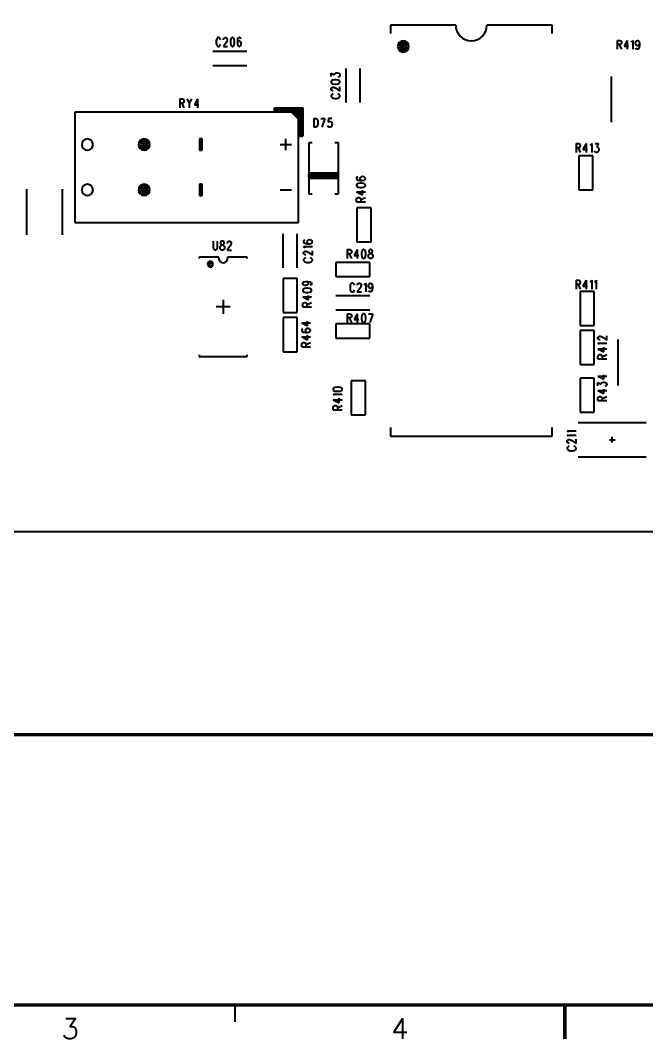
# Model space of a CAD drawing. Extents: x 295 to 953, y 10 to 290.
# Drawn here: x 606.5 to 699.1, y 9.8 to 160.6 of the extents above; entities that cross this region are included whole.
import ezdxf
from ezdxf.enums import TextEntityAlignment as Align

# ---------------------------------------------------------------- set-up
doc = ezdxf.new("R2010")
doc.units = 0
doc.header["$LTSCALE"] = 5
doc.header["$MEASUREMENT"] = 0
doc.layers.get('0').update_dxf_attribs({"linetype": 'CONTINUOUS', "lineweight": 25})
for name, color, linetype in [('COMP-SILK_GB', 6, 'CONTINUOUS'), ('문자', 4, 'CONTINUOUS'), ('테두리', 3, 'CONTINUOUS')]:
    doc.layers.add(name, color=color, linetype=linetype)
doc.styles.get("Standard").update_dxf_attribs({"font": 'simplex.shx'})

# ---------------------------------------------------------------- blocks, each defined once
blk = doc.blocks.new('C')
at = {"layer": '테두리'}
for points, const_width in [([(15, 285), (15, 15), (405, 15), (405, 285), (15, 285)], 0.5), ([(15, 55), (405, 55)], 0.5), ([(161.25, 12.5), (161.25, 15)], 0.3), ([(210, 10), (210, 15)], 0.5)]:
    blk.add_lwpolyline(points, dxfattribs=dict(at, const_width=const_width))
at = {"layer": '문자'}
for s, p in [('3', (136.88, 11.5)), ('4', (185.62, 11.5))]:
    blk.add_text(s, height=3, dxfattribs=at).set_placement(p, align=Align.MIDDLE)

msp = doc.modelspace()

# ---------------------------------------------------------------- linework, layer by layer
at = {"layer": 'COMP-SILK_GB', "color": 7}
for p, q in [((670.85, 159.92), (661.21, 159.92)), ((661.21, 159.92), (661.21, 158.66)), ((685.09, 159.92), (675.46, 159.92)), ((685.09, 158.66), (685.09, 159.92)), ((635.46, 157.76), (635.42, 157.58)), ((635.42, 157.58), (635.42, 157.27)), ((635.42, 157.27), (635.46, 157.08)), ((635.51, 157.89), (635.46, 157.76)), ((635.46, 157.08), (635.51, 156.96)), ((635.6, 158.01), (635.51, 157.89)), ((635.51, 156.96), (635.6, 156.84)), ((635.69, 158.07), (635.6, 158.01)), ((635.87, 158.07), (635.69, 158.07)), ((635.96, 158.01), (635.87, 158.07)), ((636.05, 157.89), (635.96, 158.01)), ((635.96, 156.84), (636.05, 156.96)), ((636.09, 157.76), (636.05, 157.89)), ((636.05, 156.96), (636.09, 157.08)), ((636.95, 157.39), (636.5, 156.78)), ((636.54, 157.83), (636.59, 157.95)), ((636.54, 157.76), (636.54, 157.83)), ((636.59, 157.95), (636.63, 158.01)), ((636.63, 158.01), (636.72, 158.07)), ((636.72, 158.07), (636.9, 158.07)), ((636.9, 158.07), (636.99, 158.01)), ((637.04, 157.58), (636.95, 157.39)), ((636.99, 158.01), (637.04, 157.95)), ((637.04, 157.95), (637.08, 157.83)), ((637.08, 157.7), (637.04, 157.58)), ((637.08, 157.83), (637.08, 157.7)), ((637.58, 157.83), (637.53, 157.52)), ((637.53, 157.52), (637.53, 157.33)), ((637.53, 157.33), (637.58, 157.02)), ((637.67, 158.01), (637.58, 157.83)), ((637.58, 157.02), (637.67, 156.84)), ((637.8, 158.07), (637.67, 158.01)), ((637.89, 158.07), (637.8, 158.07)), ((638.03, 158.01), (637.89, 158.07)), ((638.12, 157.83), (638.03, 158.01)), ((638.03, 156.84), (638.12, 157.02)), ((638.16, 157.52), (638.12, 157.83)), ((638.12, 157.02), (638.16, 157.33)), ((638.16, 157.33), (638.16, 157.52)), ((638.61, 157.83), (638.57, 157.52)), ((638.57, 157.52), (638.57, 157.21)), ((638.61, 157.39), (638.57, 157.21)), ((638.57, 157.21), (638.61, 156.96)), ((638.7, 158.01), (638.61, 157.83)), ((638.7, 157.52), (638.61, 157.39)), ((638.61, 156.96), (638.7, 156.84)), ((638.84, 158.07), (638.7, 158.01)), ((638.84, 157.58), (638.7, 157.52)), ((638.93, 158.07), (638.84, 158.07)), ((638.88, 157.58), (638.84, 157.58)), ((639.02, 157.52), (638.88, 157.58)), ((639.06, 158.01), (638.93, 158.07)), ((639.11, 157.39), (639.02, 157.52)), ((639.02, 156.84), (639.11, 156.96)), ((639.11, 157.89), (639.06, 158.01)), ((639.15, 157.21), (639.11, 157.39)), ((639.11, 156.96), (639.15, 157.15)), ((639.15, 157.15), (639.15, 157.21)), ((694.7, 157.66), (695.1, 157.66)), ((694.7, 157.66), (694.7, 156.36)), ((695.1, 157.04), (694.7, 157.04)), ((695.01, 157.04), (695.33, 156.36)), ((695.1, 157.66), (695.24, 157.6)), ((695.24, 157.1), (695.1, 157.04)), ((695.24, 157.6), (695.28, 157.54)), ((695.28, 157.17), (695.24, 157.1)), ((695.28, 157.54), (695.33, 157.41)), ((695.33, 157.29), (695.28, 157.17)), ((695.33, 157.41), (695.33, 157.29)), ((696.18, 157.66), (695.73, 156.8)), ((696.18, 157.66), (696.18, 156.36)), ((696.81, 157.41), (696.9, 157.48)), ((696.9, 157.48), (697.04, 157.66)), ((697.04, 157.66), (697.04, 156.36)), ((697.44, 157.29), (697.49, 157.48)), ((697.44, 157.23), (697.44, 157.29)), ((697.49, 157.04), (697.44, 157.23)), ((697.49, 157.48), (697.58, 157.6)), ((697.58, 156.92), (697.49, 157.04)), ((697.58, 157.6), (697.71, 157.66)), ((697.71, 156.86), (697.58, 156.92)), ((697.71, 157.66), (697.76, 157.66)), ((697.76, 157.66), (697.89, 157.6)), ((697.89, 156.92), (697.76, 156.86)), ((697.89, 157.6), (697.98, 157.48)), ((697.98, 157.04), (697.89, 156.92)), ((697.98, 157.48), (698.03, 157.23)), ((698.03, 157.23), (697.98, 157.04)), ((698.03, 156.92), (697.98, 156.61)), ((698.03, 157.23), (698.03, 156.92)), ((639.99, 156.01), (634.96, 156.01)), ((635.6, 156.84), (635.69, 156.78)), ((635.69, 156.78), (635.87, 156.78)), ((635.87, 156.78), (635.96, 156.84)), ((636.5, 156.78), (637.13, 156.78)), ((637.67, 156.84), (637.8, 156.78)), ((637.8, 156.78), (637.89, 156.78)), ((637.89, 156.78), (638.03, 156.84)), ((638.7, 156.84), (638.84, 156.78)), ((638.84, 156.78), (638.88, 156.78)), ((638.88, 156.78), (639.02, 156.84)), ((695.73, 156.8), (696.41, 156.8)), ((697.53, 156.42), (697.49, 156.55)), ((697.67, 156.36), (697.53, 156.42)), ((697.76, 156.36), (697.67, 156.36)), ((697.76, 156.86), (697.71, 156.86)), ((697.89, 156.42), (697.76, 156.36)), ((697.98, 156.61), (697.89, 156.42)), ((639.99, 153.91), (634.96, 153.91)), ((652.44, 152.83), (652.93, 152.56)), ((652.44, 152.33), (652.44, 152.83)), ((652.93, 152.69), (652.99, 152.78)), ((652.93, 152.56), (652.93, 152.69)), ((652.99, 152.78), (653.06, 152.83)), ((653.06, 152.83), (653.24, 152.87)), ((653.24, 152.87), (653.37, 152.87)), ((653.37, 152.87), (653.55, 152.83)), ((653.55, 152.83), (653.67, 152.74)), ((653.67, 152.74), (653.74, 152.6)), ((653.74, 152.47), (653.67, 152.33)), ((653.74, 152.6), (653.74, 152.47)), ((654.58, 153.51), (654.58, 148.49)), ((656.68, 153.51), (656.68, 148.49)), ((652.5, 151.7), (652.44, 151.57)), ((652.44, 151.57), (652.44, 151.48)), ((652.44, 151.48), (652.5, 151.34)), ((652.68, 151.79), (652.5, 151.7)), ((652.5, 151.34), (652.68, 151.25)), ((652.99, 151.84), (652.68, 151.79)), ((652.68, 151.25), (652.99, 151.21)), ((653.18, 151.84), (652.99, 151.84)), ((652.99, 151.21), (653.18, 151.21)), ((653.49, 151.79), (653.18, 151.84)), ((653.18, 151.21), (653.49, 151.25)), ((653.61, 152.29), (653.49, 152.24)), ((653.67, 151.7), (653.49, 151.79)), ((653.49, 151.25), (653.67, 151.34)), ((653.67, 152.33), (653.61, 152.29)), ((653.74, 151.57), (653.67, 151.7)), ((653.67, 151.34), (653.74, 151.48)), ((653.74, 151.48), (653.74, 151.57)), ((693.83, 152.32), (693.83, 145.56)), ((652.44, 150.58), (652.5, 150.67)), ((652.44, 150.4), (652.44, 150.58)), ((652.5, 150.31), (652.44, 150.4)), ((652.5, 149.63), (652.44, 149.54)), ((652.44, 149.54), (652.44, 149.36)), ((652.44, 149.36), (652.5, 149.27)), ((652.5, 150.67), (652.56, 150.71)), ((652.56, 150.26), (652.5, 150.31)), ((652.62, 149.72), (652.5, 149.63)), ((652.56, 150.71), (652.68, 150.76)), ((652.68, 150.22), (652.56, 150.26)), ((652.75, 149.77), (652.62, 149.72)), ((652.68, 150.76), (652.81, 150.76)), ((652.75, 150.22), (652.68, 150.22)), ((652.81, 150.76), (652.93, 150.71)), ((652.93, 150.71), (653.12, 150.62)), ((653.12, 150.62), (653.74, 150.17)), ((653.55, 149.72), (653.43, 149.77)), ((653.67, 149.63), (653.55, 149.72)), ((653.74, 149.54), (653.67, 149.63)), ((653.67, 149.27), (653.74, 149.36)), ((653.74, 150.17), (653.74, 150.8)), ((653.74, 149.36), (653.74, 149.54)), ((630.05, 149), (630.46, 149)), ((630.05, 149), (630.05, 147.7)), ((630.46, 148.38), (630.05, 148.38)), ((630.37, 148.38), (630.68, 147.7)), ((630.46, 149), (630.59, 148.94)), ((630.59, 148.44), (630.46, 148.38)), ((630.59, 148.94), (630.64, 148.88)), ((630.64, 148.5), (630.59, 148.44)), ((630.64, 148.88), (630.68, 148.75)), ((630.68, 148.63), (630.64, 148.5)), ((630.68, 148.75), (630.68, 148.63)), ((631.09, 149), (631.45, 148.38)), ((631.81, 149), (631.45, 148.38)), ((631.45, 148.38), (631.45, 147.7)), ((632.66, 149), (632.21, 148.13)), ((632.21, 148.13), (632.89, 148.13)), ((632.66, 149), (632.66, 147.7)), ((652.5, 149.27), (652.62, 149.18)), ((652.62, 149.18), (652.75, 149.14)), ((652.75, 149.14), (652.93, 149.09)), ((652.93, 149.09), (653.24, 149.09)), ((653.24, 149.09), (653.43, 149.14)), ((653.43, 149.14), (653.55, 149.18)), ((653.55, 149.18), (653.67, 149.27)), ((647.63, 147.07), (614.52, 147.07)), ((614.52, 147.07), (614.52, 130.73)), ((644.06, 147.49), (644.06, 147.7)), ((644.06, 147.7), (648.26, 147.7)), ((644.06, 147.07), (644.06, 147.7)), ((648.26, 147.49), (644.06, 147.49)), ((644.06, 147.07), (644.06, 147.28)), ((644.06, 147.28), (648.05, 147.28)), ((647.84, 147.07), (644.06, 147.07)), ((647.63, 147.07), (644.06, 147.07)), ((647.63, 146.02), (646.58, 147.07)), ((647, 147.07), (646.79, 147.07)), ((646.79, 147.07), (647.63, 146.23)), ((647.63, 146.44), (647, 147.07)), ((647.42, 147.07), (647.21, 147.07)), ((647.21, 147.07), (647.63, 146.65)), ((647.63, 146.86), (647.42, 147.07)), ((647.63, 147.07), (647.63, 146.86)), ((647.63, 147.07), (647.63, 143.51)), ((647.63, 143.51), (647.63, 147.07)), ((647.63, 130.73), (647.63, 147.07)), ((647.63, 146.65), (647.63, 146.44)), ((647.84, 143.51), (647.84, 147.07)), ((648.05, 147.28), (648.05, 143.51)), ((648.26, 147.7), (648.26, 143.51)), ((648.26, 143.51), (648.26, 147.49)), ((647.63, 146.23), (647.63, 146.02)), ((649.85, 146.11), (650.17, 146.11)), ((649.85, 146.11), (649.85, 144.81)), ((650.17, 146.11), (650.3, 146.05)), ((650.3, 144.87), (650.17, 144.81)), ((650.3, 146.05), (650.39, 145.93)), ((650.39, 145), (650.3, 144.87)), ((650.39, 145.93), (650.44, 145.8)), ((650.44, 145.12), (650.39, 145)), ((650.44, 145.8), (650.48, 145.62)), ((650.48, 145.31), (650.44, 145.12)), ((650.48, 145.62), (650.48, 145.31)), ((650.89, 146.11), (651.52, 146.11)), ((651.52, 146.11), (651.07, 144.81)), ((651.97, 144.94), (651.92, 145.06)), ((652.01, 144.87), (651.97, 144.94)), ((652.06, 146.11), (652.01, 145.56)), ((652.01, 145.56), (652.06, 145.62)), ((652.15, 144.81), (652.01, 144.87)), ((652.51, 146.11), (652.06, 146.11)), ((652.06, 145.62), (652.19, 145.68)), ((652.19, 145.68), (652.33, 145.68)), ((652.42, 144.87), (652.28, 144.81)), ((652.33, 145.68), (652.46, 145.62)), ((652.51, 145), (652.42, 144.87)), ((652.46, 145.62), (652.55, 145.49)), ((652.55, 145.18), (652.51, 145)), ((652.55, 145.49), (652.6, 145.31)), ((652.6, 145.31), (652.55, 145.18)), ((647.63, 143.51), (647.84, 143.51)), ((648.26, 143.51), (647.63, 143.51)), ((648.05, 143.51), (648.26, 143.51)), ((650.17, 144.81), (649.85, 144.81)), ((652.28, 144.81), (652.15, 144.81)), ((633.38, 143.09), (632.96, 143.09)), ((632.96, 143.09), (632.96, 141.41)), ((633.17, 141.41), (633.17, 143.09)), ((633.38, 141.41), (633.38, 143.09)), ((644.9, 142.25), (646.58, 142.25)), ((645.74, 141.41), (645.74, 143.09)), ((649.64, 142.51), (649.12, 142.51)), ((649.12, 142.51), (649.12, 134.97)), ((653.52, 142.51), (652.99, 142.51)), ((653.52, 134.97), (653.52, 142.51)), ((688.63, 142.4), (689.03, 142.4)), ((688.63, 142.4), (688.63, 141.1)), ((689.03, 142.4), (689.17, 142.34)), ((689.17, 141.84), (689.03, 141.78)), ((689.17, 142.34), (689.21, 142.28)), ((689.21, 141.9), (689.17, 141.84)), ((689.21, 142.28), (689.26, 142.15)), ((689.26, 142.03), (689.21, 141.9)), ((689.26, 142.15), (689.26, 142.03)), ((690.11, 142.4), (689.66, 141.53)), ((690.11, 142.4), (690.11, 141.1)), ((690.74, 142.15), (690.83, 142.21)), ((690.83, 142.21), (690.97, 142.4)), ((690.97, 142.4), (690.97, 141.1)), ((691.46, 142.4), (691.96, 142.4)), ((691.96, 142.4), (691.69, 141.9)), ((691.69, 141.9), (691.82, 141.9)), ((691.82, 141.9), (691.91, 141.84)), ((691.91, 141.84), (691.96, 141.78)), ((632.96, 141.41), (633.38, 141.41)), ((689.03, 141.78), (688.63, 141.78)), ((688.94, 141.78), (689.26, 141.1)), ((691.14, 140.59), (689.05, 140.59)), ((689.05, 140.59), (689.05, 135.56)), ((689.66, 141.53), (690.34, 141.53)), ((691.14, 135.56), (691.14, 140.59)), ((691.42, 141.22), (691.37, 141.35)), ((691.46, 141.16), (691.42, 141.22)), ((691.6, 141.1), (691.46, 141.16)), ((691.73, 141.1), (691.6, 141.1)), ((691.87, 141.16), (691.73, 141.1)), ((691.96, 141.29), (691.87, 141.16)), ((691.96, 141.78), (692, 141.59)), ((692, 141.47), (691.96, 141.29)), ((692, 141.59), (692, 141.47)), ((653.52, 138.01), (649.12, 138.01)), ((649.12, 137.8), (649.12, 137.9)), ((649.12, 137.9), (653.52, 137.9)), ((653.52, 137.8), (649.12, 137.8)), ((649.12, 137.59), (649.12, 137.69)), ((649.12, 137.69), (653.52, 137.69)), ((653.52, 137.59), (649.12, 137.59)), ((649.12, 137.38), (649.12, 137.48)), ((649.12, 137.48), (653.52, 137.48)), ((653.52, 137.38), (649.12, 137.38)), ((653.52, 137.9), (653.52, 138.01)), ((653.52, 137.69), (653.52, 137.8)), ((653.52, 137.48), (653.52, 137.59)), ((653.52, 137.27), (653.52, 137.38)), ((656.25, 137.45), (656.19, 137.31)), ((656.19, 137.31), (656.19, 137.22)), ((656.37, 137.49), (656.25, 137.45)), ((656.74, 137.4), (656.68, 137.27)), ((656.87, 137.49), (656.74, 137.4)), ((657.05, 137.54), (656.87, 137.49)), ((657.11, 137.54), (657.05, 137.54)), ((657.3, 137.49), (657.11, 137.54)), ((657.42, 137.4), (657.3, 137.49)), ((657.49, 137.27), (657.42, 137.4)), ((633.38, 136.38), (632.96, 136.38)), ((632.96, 136.38), (632.96, 134.71)), ((633.17, 134.71), (633.17, 136.38)), ((633.38, 134.71), (633.38, 136.38)), ((649.12, 137.27), (653.52, 137.27)), ((656.19, 137.22), (656.25, 137.09)), ((656.25, 136.41), (656.19, 136.28)), ((656.19, 136.28), (656.19, 136.19)), ((656.19, 136.19), (656.25, 136.05)), ((656.25, 137.09), (656.43, 137)), ((656.43, 136.5), (656.25, 136.41)), ((656.25, 136.05), (656.43, 135.96)), ((656.43, 137), (656.74, 136.95)), ((656.74, 136.55), (656.43, 136.5)), ((656.43, 135.96), (656.74, 135.92)), ((656.68, 137.27), (656.68, 137.22)), ((656.68, 137.22), (656.74, 137.09)), ((656.74, 137.09), (656.87, 137)), ((656.74, 136.95), (657.05, 136.95)), ((656.93, 136.55), (656.74, 136.55)), ((656.74, 135.92), (656.93, 135.92)), ((656.87, 137), (657.05, 136.95)), ((657.24, 136.5), (656.93, 136.55)), ((656.93, 135.92), (657.24, 135.96)), ((657.05, 136.95), (657.3, 137)), ((657.42, 136.41), (657.24, 136.5)), ((657.24, 135.96), (657.42, 136.05)), ((657.3, 137), (657.42, 137.09)), ((657.42, 137.09), (657.49, 137.22)), ((657.49, 136.28), (657.42, 136.41)), ((657.42, 136.05), (657.49, 136.19)), ((657.49, 137.22), (657.49, 137.27)), ((657.49, 136.19), (657.49, 136.28)), ((607.43, 128.92), (607.43, 135.68)), ((612.71, 128.92), (612.71, 135.68)), ((632.96, 134.71), (633.38, 134.71)), ((644.9, 135.55), (646.58, 135.55)), ((649.12, 134.97), (649.64, 134.97)), ((652.99, 134.97), (653.52, 134.97)), ((656.19, 135.29), (657.49, 135.29)), ((656.19, 135.29), (657.05, 134.84)), ((656.19, 134.21), (656.25, 134.34)), ((656.25, 134.34), (656.31, 134.39)), ((656.31, 134.39), (656.43, 134.43)), ((656.43, 134.43), (656.56, 134.43)), ((656.56, 134.43), (656.68, 134.39)), ((656.68, 134.39), (656.74, 134.34)), ((656.74, 134.34), (656.81, 134.21)), ((656.81, 134.12), (657.49, 134.43)), ((657.05, 134.84), (657.05, 135.51)), ((689.05, 135.56), (691.14, 135.56)), ((656.19, 133.8), (656.19, 134.21)), ((656.19, 133.8), (657.49, 133.8)), ((658.33, 132.89), (656.23, 132.89)), ((656.23, 132.89), (656.23, 127.86)), ((656.81, 134.21), (656.81, 133.8)), ((658.33, 127.86), (658.33, 132.89)), ((614.52, 130.73), (647.63, 130.73)), ((645.32, 124.01), (645.32, 129.04)), ((647.42, 124.01), (647.42, 129.04)), ((635, 127.96), (635, 127.03)), ((635, 127.03), (635.05, 126.85)), ((635.05, 126.85), (635.14, 126.72)), ((635.5, 126.72), (635.59, 126.85)), ((635.59, 126.85), (635.63, 127.03)), ((635.63, 127.03), (635.63, 127.96)), ((636.04, 127.1), (636.08, 127.22)), ((636.04, 126.91), (636.04, 127.1)), ((636.08, 126.79), (636.04, 126.91)), ((636.13, 127.9), (636.08, 127.78)), ((636.08, 127.78), (636.08, 127.65)), ((636.08, 127.65), (636.13, 127.53)), ((636.08, 127.22), (636.17, 127.34)), ((636.13, 126.72), (636.08, 126.79)), ((636.26, 127.96), (636.13, 127.9)), ((636.13, 127.53), (636.22, 127.47)), ((636.17, 127.34), (636.31, 127.41)), ((636.22, 127.47), (636.4, 127.41)), ((636.44, 127.96), (636.26, 127.96)), ((636.31, 127.41), (636.49, 127.47)), ((636.4, 127.41), (636.53, 127.34)), ((636.58, 127.9), (636.44, 127.96)), ((636.49, 127.47), (636.58, 127.53)), ((636.53, 127.34), (636.62, 127.22)), ((636.62, 127.78), (636.58, 127.9)), ((636.58, 127.53), (636.62, 127.65)), ((636.62, 126.79), (636.58, 126.72)), ((636.62, 127.65), (636.62, 127.78)), ((636.62, 127.22), (636.67, 127.1)), ((636.67, 126.91), (636.62, 126.79)), ((636.67, 127.1), (636.67, 126.91)), ((637.52, 127.28), (637.07, 126.66)), ((637.12, 127.71), (637.16, 127.84)), ((637.12, 127.65), (637.12, 127.71)), ((637.16, 127.84), (637.21, 127.9)), ((637.21, 127.9), (637.3, 127.96)), ((637.3, 127.96), (637.48, 127.96)), ((637.48, 127.96), (637.57, 127.9)), ((637.61, 127.47), (637.52, 127.28)), ((637.57, 127.9), (637.61, 127.84)), ((637.61, 127.84), (637.66, 127.71)), ((637.66, 127.59), (637.61, 127.47)), ((637.66, 127.71), (637.66, 127.59)), ((648.43, 128.07), (648.36, 127.94)), ((648.36, 127.94), (648.36, 127.85)), ((648.36, 127.85), (648.43, 127.71)), ((648.55, 127.04), (648.36, 127.17)), ((648.36, 127.17), (649.66, 127.17)), ((648.55, 128.12), (648.43, 128.07)), ((648.43, 127.71), (648.61, 127.62)), ((648.61, 126.95), (648.55, 127.04)), ((648.61, 127.62), (648.92, 127.58)), ((648.92, 128.03), (648.86, 127.89)), ((648.86, 127.89), (648.86, 127.85)), ((648.86, 127.85), (648.92, 127.71)), ((649.05, 128.12), (648.92, 128.03)), ((648.92, 127.71), (649.05, 127.62)), ((648.92, 127.58), (649.23, 127.58)), ((649.23, 128.16), (649.05, 128.12)), ((649.05, 127.62), (649.23, 127.58)), ((649.29, 128.16), (649.23, 128.16)), ((649.23, 127.58), (649.48, 127.62)), ((649.48, 128.12), (649.29, 128.16)), ((649.6, 128.03), (649.48, 128.12)), ((649.48, 127.62), (649.6, 127.71)), ((649.66, 127.89), (649.6, 128.03)), ((649.6, 127.71), (649.66, 127.85)), ((649.66, 127.85), (649.66, 127.89)), ((656.23, 127.86), (658.33, 127.86)), ((635.84, 125.61), (632.91, 125.61)), ((632.91, 125.61), (632.91, 125.4)), ((635.14, 126.72), (635.27, 126.66)), ((635.27, 126.66), (635.36, 126.66)), ((635.36, 126.66), (635.5, 126.72)), ((635.84, 125.4), (635.84, 125.61)), ((636.26, 126.66), (636.13, 126.72)), ((636.44, 126.66), (636.26, 126.66)), ((636.58, 126.72), (636.44, 126.66)), ((637.07, 126.66), (637.7, 126.66)), ((640.03, 125.61), (637.1, 125.61)), ((637.1, 125.61), (637.1, 125.4)), ((640.03, 125.4), (640.03, 125.61)), ((648.36, 126.32), (648.43, 126.41)), ((648.36, 126.14), (648.36, 126.32)), ((648.43, 126.05), (648.36, 126.14)), ((648.43, 125.37), (648.36, 125.28)), ((648.36, 125.28), (648.36, 125.1)), ((648.43, 126.41), (648.49, 126.45)), ((648.49, 126), (648.43, 126.05)), ((648.55, 125.46), (648.43, 125.37)), ((648.49, 126.45), (648.61, 126.5)), ((648.61, 125.96), (648.49, 126)), ((648.67, 125.51), (648.55, 125.46)), ((648.61, 126.5), (648.74, 126.5)), ((648.67, 125.96), (648.61, 125.96)), ((648.74, 126.5), (648.86, 126.45)), ((648.86, 126.45), (649.05, 126.36)), ((649.05, 126.36), (649.66, 125.91)), ((649.48, 125.46), (649.35, 125.51)), ((649.6, 125.37), (649.48, 125.46)), ((649.66, 125.28), (649.6, 125.37)), ((649.66, 125.91), (649.66, 126.54)), ((649.66, 125.1), (649.66, 125.28)), ((654.8, 126.72), (655.21, 126.72)), ((654.8, 126.72), (654.8, 125.42)), ((655.21, 126.11), (654.8, 126.11)), ((655.12, 126.11), (655.43, 125.42)), ((655.21, 126.72), (655.34, 126.66)), ((655.34, 126.17), (655.21, 126.11)), ((655.34, 126.66), (655.39, 126.6)), ((655.39, 126.23), (655.34, 126.17)), ((655.39, 126.6), (655.43, 126.48)), ((655.43, 126.35), (655.39, 126.23)), ((655.43, 126.48), (655.43, 126.35)), ((656.29, 126.72), (655.84, 125.86)), ((655.84, 125.86), (656.51, 125.86)), ((656.29, 126.72), (656.29, 125.42)), ((656.96, 126.48), (656.92, 126.17)), ((656.92, 126.17), (656.92, 125.98)), ((656.92, 125.98), (656.96, 125.67)), ((657.05, 126.66), (656.96, 126.48)), ((656.96, 125.67), (657.05, 125.49)), ((657.19, 126.72), (657.05, 126.66)), ((657.05, 125.49), (657.19, 125.42)), ((657.28, 126.72), (657.19, 126.72)), ((657.19, 125.42), (657.28, 125.42)), ((657.41, 126.66), (657.28, 126.72)), ((657.28, 125.42), (657.41, 125.49)), ((657.5, 126.48), (657.41, 126.66)), ((657.41, 125.49), (657.5, 125.67)), ((657.55, 126.17), (657.5, 126.48)), ((657.5, 125.67), (657.55, 125.98)), ((657.55, 125.98), (657.55, 126.17)), ((657.95, 125.86), (658, 125.98)), ((657.95, 125.67), (657.95, 125.86)), ((658, 125.55), (657.95, 125.67)), ((658.04, 126.66), (658, 126.54)), ((658, 126.54), (658, 126.42)), ((658, 126.42), (658.04, 126.29)), ((658, 125.98), (658.09, 126.11)), ((658.04, 125.49), (658, 125.55)), ((658.18, 126.72), (658.04, 126.66)), ((658.04, 126.29), (658.13, 126.23)), ((658.18, 125.42), (658.04, 125.49)), ((658.09, 126.11), (658.22, 126.17)), ((658.13, 126.23), (658.31, 126.17)), ((658.36, 126.72), (658.18, 126.72)), ((658.36, 125.42), (658.18, 125.42)), ((658.22, 126.17), (658.4, 126.23)), ((658.31, 126.17), (658.45, 126.11)), ((658.49, 126.66), (658.36, 126.72)), ((658.49, 125.49), (658.36, 125.42)), ((658.4, 126.23), (658.49, 126.29)), ((658.45, 126.11), (658.54, 125.98)), ((658.54, 126.54), (658.49, 126.66)), ((658.49, 126.29), (658.54, 126.42)), ((658.54, 125.55), (658.49, 125.49)), ((658.54, 126.42), (658.54, 126.54)), ((658.54, 125.98), (658.58, 125.86)), ((658.58, 125.67), (658.54, 125.55)), ((658.58, 125.86), (658.58, 125.67)), ((648.36, 125.1), (648.43, 125.01)), ((648.43, 125.01), (648.55, 124.92)), ((648.55, 124.92), (648.67, 124.88)), ((648.67, 124.88), (648.86, 124.83)), ((648.86, 124.83), (649.17, 124.83)), ((649.17, 124.83), (649.35, 124.88)), ((649.35, 124.88), (649.48, 124.92)), ((649.48, 124.92), (649.6, 125.01)), ((649.6, 125.01), (649.66, 125.1)), ((653.11, 124.82), (653.11, 122.73)), ((658.14, 124.82), (653.11, 124.82)), ((658.14, 122.73), (658.14, 124.82)), ((647.42, 122.44), (645.32, 122.44)), ((645.32, 122.44), (645.32, 117.41)), ((647.42, 117.41), (647.42, 122.44)), ((653.11, 122.73), (658.14, 122.73)), ((648.23, 121.72), (648.29, 121.85)), ((648.23, 121.67), (648.23, 121.72)), ((648.29, 121.54), (648.23, 121.67)), ((648.29, 120.86), (648.23, 120.73)), ((648.23, 120.73), (648.23, 120.64)), ((648.29, 121.85), (648.42, 121.94)), ((648.42, 121.45), (648.29, 121.54)), ((648.48, 120.95), (648.29, 120.86)), ((648.42, 121.94), (648.67, 121.99)), ((648.6, 121.4), (648.42, 121.45)), ((648.79, 121), (648.48, 120.95)), ((648.67, 121.4), (648.6, 121.4)), ((648.67, 121.99), (648.85, 121.94)), ((648.67, 121.99), (648.98, 121.99)), ((648.85, 121.45), (648.67, 121.4)), ((648.98, 121), (648.79, 121)), ((648.85, 121.94), (648.98, 121.85)), ((648.98, 121.54), (648.85, 121.45)), ((648.98, 121.99), (649.28, 121.94)), ((648.98, 121.85), (649.04, 121.72)), ((649.04, 121.67), (648.98, 121.54)), ((649.28, 120.95), (648.98, 121)), ((649.04, 121.72), (649.04, 121.67)), ((649.28, 121.94), (649.47, 121.85)), ((649.47, 120.86), (649.28, 120.95)), ((649.47, 121.49), (649.35, 121.45)), ((649.47, 121.85), (649.53, 121.72)), ((649.53, 121.63), (649.47, 121.49)), ((649.53, 120.73), (649.47, 120.86)), ((649.53, 121.72), (649.53, 121.63)), ((649.53, 120.64), (649.53, 120.73)), ((655.26, 121.47), (655.22, 121.28)), ((655.22, 121.28), (655.22, 120.97)), ((655.22, 120.97), (655.26, 120.78)), ((655.31, 121.59), (655.26, 121.47)), ((655.26, 120.78), (655.31, 120.66)), ((655.4, 121.71), (655.31, 121.59)), ((655.49, 121.77), (655.4, 121.71)), ((655.67, 121.77), (655.49, 121.77)), ((655.76, 121.71), (655.67, 121.77)), ((655.85, 121.59), (655.76, 121.71)), ((655.89, 121.47), (655.85, 121.59)), ((655.85, 120.66), (655.89, 120.78)), ((656.75, 121.09), (656.3, 120.47)), ((656.34, 121.53), (656.39, 121.65)), ((656.34, 121.47), (656.34, 121.53)), ((656.39, 121.65), (656.43, 121.71)), ((656.43, 121.71), (656.52, 121.77)), ((656.52, 121.77), (656.7, 121.77)), ((656.7, 121.77), (656.79, 121.71)), ((656.84, 121.28), (656.75, 121.09)), ((656.79, 121.71), (656.84, 121.65)), ((656.84, 121.65), (656.88, 121.53)), ((656.88, 121.4), (656.84, 121.28)), ((656.88, 121.53), (656.88, 121.4)), ((657.33, 121.53), (657.42, 121.59)), ((657.42, 121.59), (657.56, 121.77)), ((657.56, 121.77), (657.56, 120.47)), ((657.96, 121.4), (658.01, 121.59)), ((657.96, 121.34), (657.96, 121.4)), ((658.01, 121.16), (657.96, 121.34)), ((658.01, 121.59), (658.1, 121.71)), ((658.1, 121.03), (658.01, 121.16)), ((658.1, 121.71), (658.23, 121.77)), ((658.23, 120.97), (658.1, 121.03)), ((658.23, 121.77), (658.28, 121.77)), ((658.28, 120.97), (658.23, 120.97)), ((658.28, 121.77), (658.41, 121.71)), ((658.41, 121.03), (658.28, 120.97)), ((658.41, 121.71), (658.5, 121.59)), ((658.5, 121.16), (658.41, 121.03)), ((658.5, 120.72), (658.41, 120.54)), ((658.5, 121.59), (658.55, 121.34)), ((658.55, 121.34), (658.5, 121.16)), ((658.55, 121.03), (658.5, 120.72)), ((658.55, 121.34), (658.55, 121.03)), ((688.63, 122.19), (689.03, 122.19)), ((688.63, 122.19), (688.63, 120.89)), ((689.03, 121.57), (688.63, 121.57)), ((688.94, 121.57), (689.26, 120.89)), ((689.03, 122.19), (689.17, 122.12)), ((689.17, 121.63), (689.03, 121.57)), ((689.17, 122.12), (689.21, 122.06)), ((689.21, 121.69), (689.17, 121.63)), ((689.21, 122.06), (689.26, 121.94)), ((689.26, 121.82), (689.21, 121.69)), ((689.26, 121.94), (689.26, 121.82)), ((690.11, 122.19), (689.66, 121.32)), ((689.66, 121.32), (690.34, 121.32)), ((690.11, 122.19), (690.11, 120.89)), ((690.74, 121.94), (690.83, 122)), ((690.83, 122), (690.97, 122.19)), ((690.97, 122.19), (690.97, 120.89)), ((691.37, 121.94), (691.46, 122)), ((691.46, 122), (691.6, 122.19)), ((691.6, 122.19), (691.6, 120.89)), ((636.47, 119.32), (636.47, 117.23)), ((648.23, 120.64), (648.29, 120.5)), ((648.23, 119.74), (649.53, 119.74)), ((648.23, 119.74), (649.1, 119.29)), ((648.29, 120.5), (648.48, 120.41)), ((648.48, 120.41), (648.79, 120.37)), ((648.79, 120.37), (648.98, 120.37)), ((648.98, 120.37), (649.28, 120.41)), ((649.1, 119.29), (649.1, 119.96)), ((649.28, 120.41), (649.47, 120.5)), ((649.47, 120.5), (649.53, 120.64)), ((658.14, 119.87), (653.11, 119.87)), ((655.31, 120.66), (655.4, 120.54)), ((655.4, 120.54), (655.49, 120.47)), ((655.49, 120.47), (655.67, 120.47)), ((655.67, 120.47), (655.76, 120.54)), ((655.76, 120.54), (655.85, 120.66)), ((656.3, 120.47), (656.93, 120.47)), ((658.05, 120.54), (658.01, 120.66)), ((658.19, 120.47), (658.05, 120.54)), ((658.28, 120.47), (658.19, 120.47)), ((658.41, 120.54), (658.28, 120.47)), ((691.33, 120.51), (689.23, 120.51)), ((689.23, 120.51), (689.23, 115.49)), ((691.33, 115.49), (691.33, 120.51)), ((637.52, 118.27), (635.42, 118.27)), ((648.23, 118.66), (648.29, 118.79)), ((648.23, 118.25), (648.23, 118.66)), ((648.23, 118.25), (649.53, 118.25)), ((648.29, 118.79), (648.36, 118.84)), ((648.36, 118.84), (648.48, 118.88)), ((648.48, 118.88), (648.6, 118.88)), ((648.6, 118.88), (648.73, 118.84)), ((648.73, 118.84), (648.79, 118.79)), ((648.79, 118.79), (648.85, 118.66)), ((648.85, 118.57), (649.53, 118.88)), ((648.85, 118.66), (648.85, 118.25)), ((658.14, 117.78), (653.11, 117.78)), ((645.32, 117.41), (647.42, 117.41)), ((647.42, 116.66), (645.32, 116.66)), ((645.32, 116.66), (645.32, 111.63)), ((647.42, 111.63), (647.42, 116.66)), ((654.8, 117.24), (655.21, 117.24)), ((654.8, 117.24), (654.8, 115.94)), ((655.21, 116.62), (654.8, 116.62)), ((655.12, 116.62), (655.43, 115.94)), ((655.21, 117.24), (655.34, 117.17)), ((655.34, 116.68), (655.21, 116.62)), ((655.34, 117.17), (655.39, 117.11)), ((655.39, 116.74), (655.34, 116.68)), ((655.39, 117.11), (655.43, 116.99)), ((655.43, 116.87), (655.39, 116.74)), ((655.43, 116.99), (655.43, 116.87)), ((656.29, 117.24), (655.84, 116.37)), ((655.84, 116.37), (656.51, 116.37)), ((656.29, 117.24), (656.29, 115.94)), ((656.96, 116.99), (656.92, 116.68)), ((656.92, 116.68), (656.92, 116.49)), ((656.92, 116.49), (656.96, 116.19)), ((657.05, 117.17), (656.96, 116.99)), ((656.96, 116.19), (657.05, 116)), ((657.19, 117.24), (657.05, 117.17)), ((657.28, 117.24), (657.19, 117.24)), ((657.41, 117.17), (657.28, 117.24)), ((657.5, 116.99), (657.41, 117.17)), ((657.41, 116), (657.5, 116.19)), ((657.55, 116.68), (657.5, 116.99)), ((657.5, 116.19), (657.55, 116.49)), ((657.55, 116.49), (657.55, 116.68)), ((657.95, 117.24), (658.58, 117.24)), ((658.58, 117.24), (658.13, 115.94)), ((648.09, 115.91), (649.39, 115.91)), ((648.09, 115.91), (648.95, 115.46)), ((648.15, 114.96), (648.09, 114.83)), ((648.09, 114.83), (648.09, 114.74)), ((648.09, 114.74), (648.15, 114.6)), ((648.27, 115.01), (648.15, 114.96)), ((648.64, 114.92), (648.58, 114.78)), ((648.58, 114.78), (648.58, 114.74)), ((648.58, 114.74), (648.64, 114.6)), ((648.77, 115.01), (648.64, 114.92)), ((648.95, 115.05), (648.77, 115.01)), ((648.95, 115.46), (648.95, 116.13)), ((649.02, 115.05), (648.95, 115.05)), ((649.2, 115.01), (649.02, 115.05)), ((649.32, 114.92), (649.2, 115.01)), ((649.39, 114.78), (649.32, 114.92)), ((649.32, 114.6), (649.39, 114.74)), ((649.39, 114.74), (649.39, 114.78)), ((653.11, 115.75), (653.11, 113.65)), ((658.14, 115.75), (653.11, 115.75)), ((657.05, 116), (657.19, 115.94)), ((657.19, 115.94), (657.28, 115.94)), ((657.28, 115.94), (657.41, 116)), ((658.14, 113.65), (658.14, 115.75)), ((689.23, 115.49), (691.33, 115.49)), ((691.33, 114.74), (689.23, 114.74)), ((689.23, 114.74), (689.23, 109.71)), ((691.33, 109.71), (691.33, 114.74)), ((648.09, 113.84), (649.39, 113.84)), ((648.09, 113.84), (648.95, 113.39)), ((648.15, 114.6), (648.33, 114.51)), ((648.33, 114.51), (648.64, 114.47)), ((648.64, 114.6), (648.77, 114.51)), ((648.64, 114.47), (648.95, 114.47)), ((648.77, 114.51), (648.95, 114.47)), ((648.95, 114.47), (649.2, 114.51)), ((648.95, 113.39), (648.95, 114.06)), ((649.2, 114.51), (649.32, 114.6)), ((653.11, 113.65), (658.14, 113.65)), ((691.87, 113.72), (691.93, 113.82)), ((691.87, 113.55), (691.87, 113.72)), ((691.93, 113.46), (691.87, 113.55)), ((691.93, 113.82), (691.99, 113.86)), ((691.99, 113.41), (691.93, 113.46)), ((691.99, 113.86), (692.11, 113.9)), ((692.11, 113.37), (691.99, 113.41)), ((692.11, 113.9), (692.24, 113.9)), ((692.18, 113.37), (692.11, 113.37)), ((692.24, 113.9), (692.36, 113.86)), ((692.36, 113.86), (692.55, 113.77)), ((692.55, 113.77), (693.17, 113.32)), ((693.17, 113.32), (693.17, 113.95)), ((694.88, 106.64), (694.88, 113.41)), ((648.09, 112.76), (648.15, 112.89)), ((648.09, 112.35), (648.09, 112.76)), ((648.09, 112.35), (649.39, 112.35)), ((648.15, 112.89), (648.21, 112.94)), ((648.21, 112.94), (648.33, 112.98)), ((648.33, 112.98), (648.46, 112.98)), ((648.46, 112.98), (648.58, 112.94)), ((648.58, 112.94), (648.64, 112.89)), ((648.64, 112.89), (648.71, 112.76)), ((648.71, 112.67), (649.39, 112.98)), ((648.71, 112.76), (648.71, 112.35)), ((692.05, 112.78), (691.87, 112.91)), ((691.87, 112.91), (693.17, 112.91)), ((691.87, 112.06), (693.17, 112.06)), ((691.87, 112.06), (692.73, 111.61)), ((692.11, 112.69), (692.05, 112.78)), ((692.73, 111.61), (692.73, 112.28)), ((632.91, 111.15), (632.91, 110.94)), ((632.91, 110.94), (640.03, 110.94)), ((640.03, 110.94), (640.03, 111.15)), ((645.32, 111.63), (647.42, 111.63)), ((691.87, 110.98), (691.93, 111.11)), ((691.87, 110.58), (691.87, 110.98)), ((691.87, 110.58), (693.17, 110.58)), ((691.93, 111.11), (691.99, 111.16)), ((691.99, 111.16), (692.11, 111.21)), ((692.11, 111.21), (692.24, 111.21)), ((692.24, 111.21), (692.36, 111.16)), ((692.36, 111.16), (692.42, 111.11)), ((692.42, 111.11), (692.48, 110.98)), ((692.48, 110.89), (693.17, 111.21)), ((692.48, 110.98), (692.48, 110.58)), ((689.23, 109.71), (691.33, 109.71)), ((657.5, 107.31), (655.4, 107.31)), ((655.4, 107.31), (655.4, 102.29)), ((657.5, 102.29), (657.5, 107.31)), ((691.33, 107.73), (689.23, 107.73)), ((689.23, 107.73), (689.23, 102.7)), ((691.33, 102.7), (691.33, 107.73)), ((691.87, 107.99), (693.17, 107.99)), ((691.87, 107.99), (692.73, 107.54)), ((692.48, 107.09), (692.67, 107.13)), ((692.67, 107.13), (692.79, 107.13)), ((692.73, 107.54), (692.73, 108.21)), ((692.79, 107.13), (692.98, 107.09)), ((652.8, 106.26), (652.74, 106.13)), ((652.74, 106.13), (652.74, 106.04)), ((652.74, 106.04), (652.8, 105.9)), ((652.99, 106.35), (652.8, 106.26)), ((652.8, 105.9), (652.99, 105.81)), ((653.3, 106.4), (652.99, 106.35)), ((652.99, 105.81), (653.3, 105.77)), ((653.48, 106.4), (653.3, 106.4)), ((653.3, 105.77), (653.48, 105.77)), ((653.79, 106.35), (653.48, 106.4)), ((653.48, 105.77), (653.79, 105.81)), ((653.98, 106.26), (653.79, 106.35)), ((653.79, 105.81), (653.98, 105.9)), ((654.04, 106.13), (653.98, 106.26)), ((653.98, 105.9), (654.04, 106.04)), ((654.04, 106.04), (654.04, 106.13)), ((691.87, 106.59), (691.87, 107.09)), ((691.87, 107.09), (692.36, 106.82)), ((691.87, 105.87), (693.17, 105.87)), ((691.87, 105.87), (692.73, 105.42)), ((692.36, 106.95), (692.42, 107.04)), ((692.36, 106.82), (692.36, 106.95)), ((692.42, 107.04), (692.48, 107.09)), ((692.73, 105.42), (692.73, 106.1)), ((693.04, 106.55), (692.92, 106.5)), ((692.98, 107.09), (693.1, 107)), ((693.1, 106.59), (693.04, 106.55)), ((693.1, 107), (693.17, 106.86)), ((693.17, 106.73), (693.1, 106.59)), ((693.17, 106.86), (693.17, 106.73)), ((652.93, 105.23), (652.74, 105.36)), ((652.74, 105.36), (654.04, 105.36)), ((652.74, 104.51), (654.04, 104.51)), ((652.74, 104.51), (653.61, 104.06)), ((652.99, 105.14), (652.93, 105.23)), ((653.61, 104.06), (653.61, 104.73)), ((691.87, 104.79), (691.93, 104.93)), ((691.87, 104.39), (691.87, 104.79)), ((691.87, 104.39), (693.17, 104.39)), ((691.93, 104.93), (691.99, 104.97)), ((691.99, 104.97), (692.11, 105.02)), ((692.11, 105.02), (692.24, 105.02)), ((692.24, 105.02), (692.36, 104.97)), ((692.36, 104.97), (692.42, 104.93)), ((692.42, 104.93), (692.48, 104.79)), ((692.48, 104.7), (693.17, 105.02)), ((692.48, 104.79), (692.48, 104.39)), ((652.74, 103.43), (652.8, 103.56)), ((652.74, 103.02), (652.74, 103.43)), ((652.74, 103.02), (654.04, 103.02)), ((652.8, 103.56), (652.86, 103.61)), ((652.86, 103.61), (652.99, 103.65)), ((652.99, 103.65), (653.11, 103.65)), ((653.11, 103.65), (653.24, 103.61)), ((653.24, 103.61), (653.3, 103.56)), ((653.3, 103.56), (653.36, 103.43)), ((653.36, 103.34), (654.04, 103.65)), ((653.36, 103.43), (653.36, 103.02)), ((689.23, 102.7), (691.33, 102.7)), ((655.4, 102.29), (657.5, 102.29)), ((699.02, 101.13), (688.96, 101.13)), ((661.21, 100.41), (661.21, 99.15)), ((685.09, 99.15), (685.09, 100.41)), ((687.51, 99.8), (687.33, 99.93)), ((687.33, 99.93), (688.63, 99.93)), ((687.58, 99.71), (687.51, 99.8)), ((661.21, 99.15), (685.09, 99.15)), ((687.51, 99.17), (687.33, 99.3)), ((687.33, 99.3), (688.63, 99.3)), ((687.33, 98.45), (687.39, 98.54)), ((687.33, 98.27), (687.33, 98.45)), ((687.39, 98.18), (687.33, 98.27)), ((687.39, 98.54), (687.45, 98.58)), ((687.45, 98.13), (687.39, 98.18)), ((687.45, 98.58), (687.58, 98.63)), ((687.58, 98.09), (687.45, 98.13)), ((687.58, 99.08), (687.51, 99.17)), ((687.58, 98.63), (687.7, 98.63)), ((687.64, 98.09), (687.58, 98.09)), ((687.7, 98.63), (687.82, 98.58)), ((687.82, 98.58), (688.01, 98.49)), ((688.01, 98.49), (688.63, 98.04)), ((688.63, 98.04), (688.63, 98.67)), ((693.57, 98.61), (694.41, 98.61)), ((693.99, 98.19), (693.99, 99.03)), ((687.39, 97.5), (687.33, 97.41)), ((687.33, 97.41), (687.33, 97.23)), ((687.33, 97.23), (687.39, 97.14)), ((687.51, 97.59), (687.39, 97.5)), ((687.39, 97.14), (687.51, 97.05)), ((687.64, 97.64), (687.51, 97.59)), ((687.51, 97.05), (687.64, 97.01)), ((687.64, 97.01), (687.82, 96.96)), ((687.82, 96.96), (688.13, 96.96)), ((688.13, 96.96), (688.32, 97.01)), ((688.44, 97.59), (688.32, 97.64)), ((688.32, 97.01), (688.44, 97.05)), ((688.57, 97.5), (688.44, 97.59)), ((688.44, 97.05), (688.57, 97.14)), ((688.63, 97.41), (688.57, 97.5)), ((688.57, 97.14), (688.63, 97.23)), ((688.63, 97.23), (688.63, 97.41)), ((688.96, 96.1), (699.02, 96.1)), ((863.53, 85), (505.48, 85))]:
    msp.add_line(p, q, dxfattribs=at)
for centre, radius, start, end in [((673.15, 159.92), 2.31, 180, 0), ((663.09, 156.78), 0.838, 0, 180), ((663.09, 156.78), 0.629, 0, 180), ((663.09, 156.78), 0.419, 0, 180), ((663.09, 156.78), 0.21, 0, 180), ((663.09, 156.78), 0.838, 180, 0), ((663.09, 156.78), 0.629, 180, 0), ((663.09, 156.78), 0.419, 180, 0), ((663.09, 156.78), 0.21, 180, 0), ((616.4, 142.25), 0.838, 0, 180), ((616.4, 142.25), 0.838, 180, 0), ((624.79, 142.25), 0.838, 0, 180), ((624.79, 142.25), 0.838, 180, 0), ((624.79, 142.25), 0.629, 0, 180), ((624.79, 142.25), 0.629, 180, 0), ((624.79, 142.25), 0.419, 0, 180), ((624.79, 142.25), 0.419, 180, 0), ((624.79, 142.25), 0.21, 0, 180), ((624.79, 142.25), 0.21, 180, 0), ((616.4, 135.55), 0.838, 0, 180), ((624.79, 135.55), 0.838, 0, 180), ((624.79, 135.55), 0.629, 0, 180), ((624.79, 135.55), 0.419, 0, 180), ((616.4, 135.55), 0.838, 180, 0), ((624.79, 135.55), 0.838, 180, 0), ((624.79, 135.55), 0.629, 180, 0), ((624.79, 135.55), 0.419, 180, 0), ((624.79, 135.55), 0.21, 0, 180), ((624.79, 135.55), 0.21, 180, 0), ((636.47, 125.4), 0.629, 180, 0), ((634.58, 124.56), 0.419, 0, 180), ((634.58, 124.56), 0.419, 180, 0), ((634.58, 124.56), 0.21, 0, 180), ((634.58, 124.56), 0.21, 180, 0)]:
    msp.add_arc(centre, radius, start, end, dxfattribs=at)

# ---------------------------------------------------------------- block references
msp.add_blockref('C', (476.98, 0))

doc.saveas('drawing.dxf')
